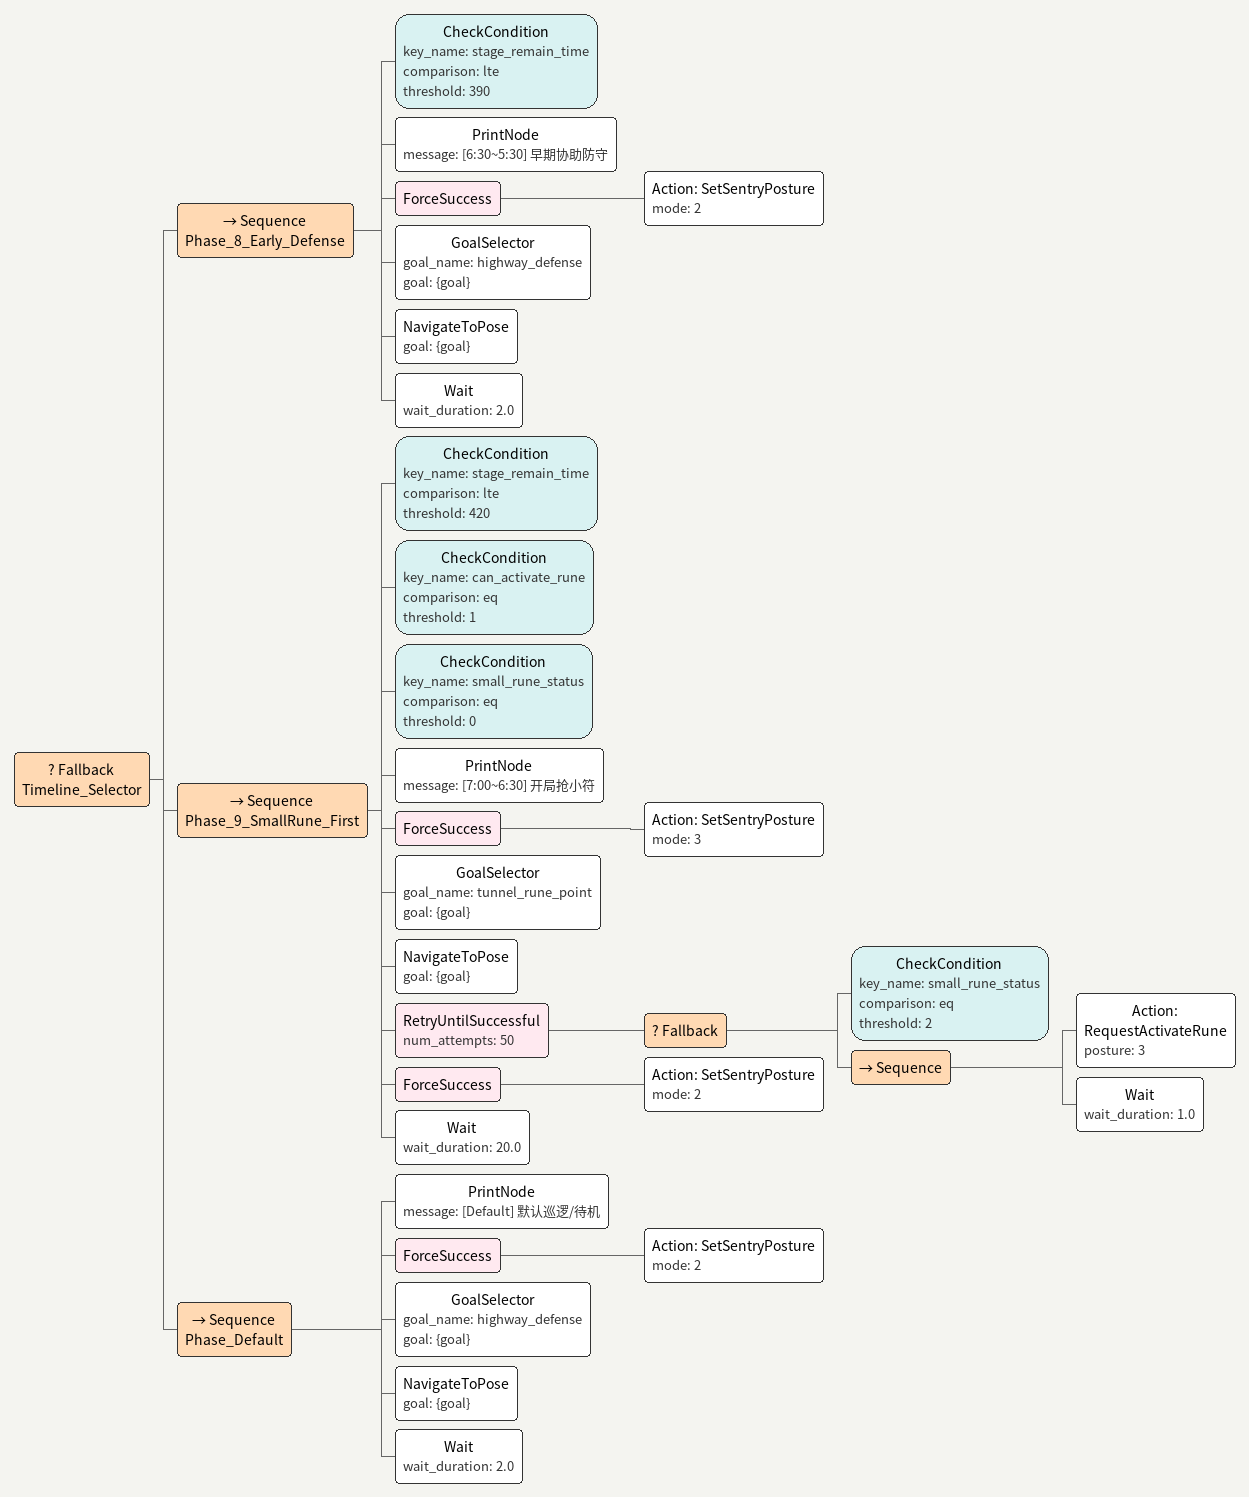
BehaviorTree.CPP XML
<Fallback name="Timeline_Selector">

    <Sequence name="Phase_8_Early_Defense">
        <CheckCondition key_name="stage_remain_time" comparison="lte" threshold="390"/>

        <PrintNode message="[6:30~5:30] 早期协助防守"/>
        <ForceSuccess><Action ID="SetSentryPosture" mode="2"/></ForceSuccess>
        <GoalSelector goal_name="highway_defense" goal="{goal}"/>
        <NavigateToPose goal="{goal}"/>
        <Wait wait_duration="2.0"/>
    </Sequence>

    <Sequence name="Phase_9_SmallRune_First">
        <CheckCondition key_name="stage_remain_time" comparison="lte" threshold="420"/>

        <CheckCondition key_name="can_activate_rune" comparison="eq" threshold="1"/>
        <CheckCondition key_name="small_rune_status" comparison="eq" threshold="0"/>

        <PrintNode message="[7:00~6:30] 开局抢小符"/>
        <ForceSuccess><Action ID="SetSentryPosture" mode="3"/></ForceSuccess>
        <GoalSelector goal_name="tunnel_rune_point" goal="{goal}"/>
        <NavigateToPose goal="{goal}"/>

        <RetryUntilSuccessful num_attempts="50">
            <Fallback>
                <CheckCondition key_name="small_rune_status" comparison="eq" threshold="2"/>
                <Sequence>
                    <Action ID="RequestActivateRune" posture="3"/>
                    <Wait wait_duration="1.0"/>
                </Sequence>
            </Fallback>
        </RetryUntilSuccessful>
        <ForceSuccess><Action ID="SetSentryPosture" mode="2"/></ForceSuccess>
        <Wait wait_duration="20.0"/>
    </Sequence>

    <Sequence name="Phase_Default">
        <PrintNode message="[Default] 默认巡逻/待机"/>
        <ForceSuccess><Action ID="SetSentryPosture" mode="2"/></ForceSuccess>
        <GoalSelector goal_name="highway_defense" goal="{goal}"/>
        <NavigateToPose goal="{goal}"/>
        <Wait wait_duration="2.0"/>
    </Sequence>

</Fallback>
